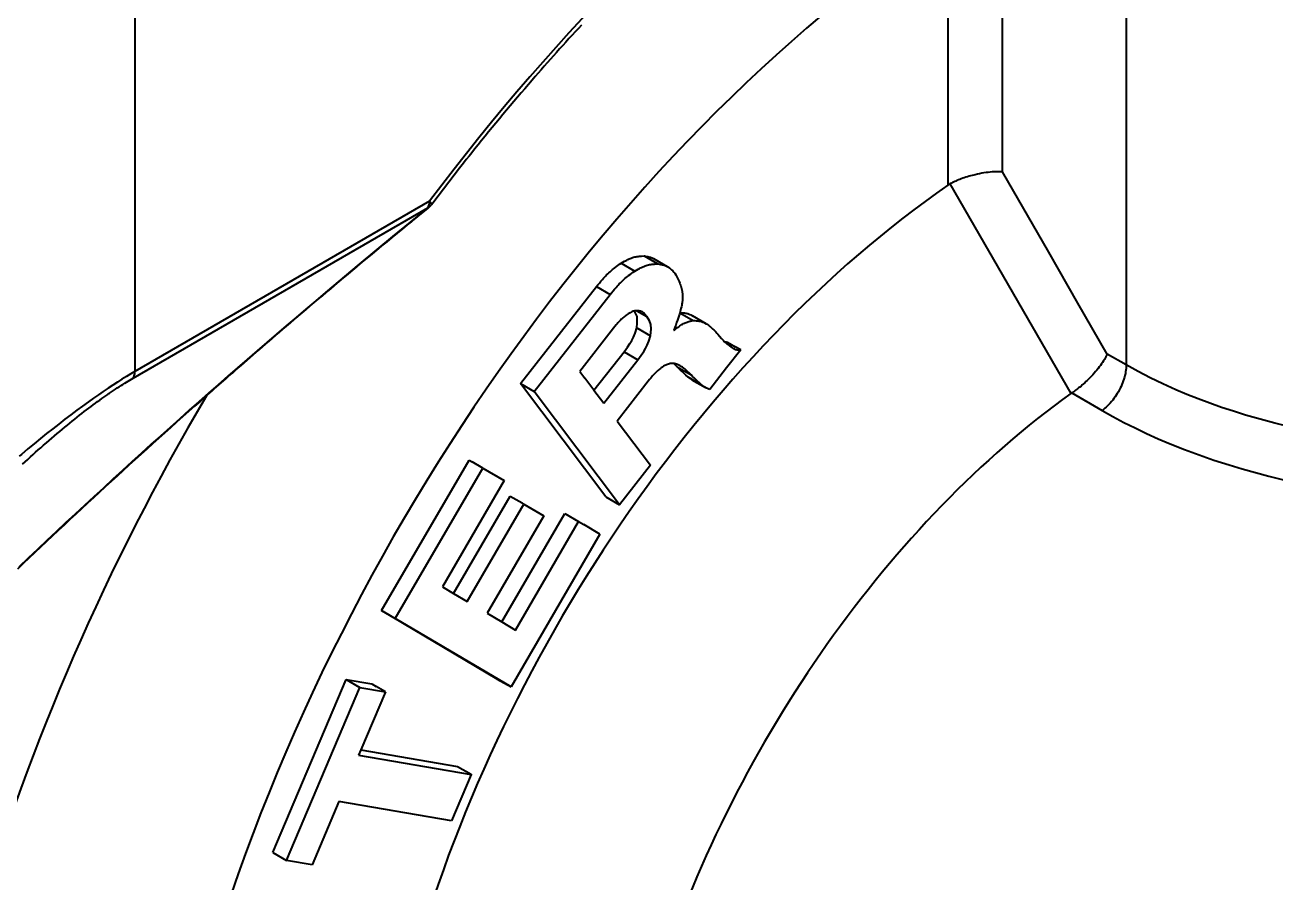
# Model space of a CAD drawing. Header units: millimetres. Extents: x 15 to 415, y 5 to 292.
# Drawn here: x 313.12 to 321.17, y 113.82 to 119.35 of the extents above; entities that cross this region are included whole.
import ezdxf

# ---------------------------------------------------------------- set-up
doc = ezdxf.new("R2010")
doc.units = ezdxf.units.MM
doc.layers.add('Geometries', color=7, linetype='Continuous')

msp = doc.modelspace()

# ---------------------------------------------------------------- linework, layer by layer
at = {"layer": 'Geometries', "linetype": 'Continuous', "lineweight": 40}
for p, q in [((313.8249, 124.3158), (313.8249, 117.1166)), ((320.2132, 121.0637), (320.2132, 117.1576)), ((319.4167, 118.4005), (319.4167, 120.101)), ((319.0632, 120.0163), (319.0632, 118.3156)), ((319.0757, 118.3232), (319.8558, 116.9734)), ((313.8132, 117.0725), (315.7122, 118.1689)), ((315.724, 118.213), (313.8249, 117.1166)), ((315.7141, 118.1669), (315.7142, 118.1668)), ((317.1058, 117.86), (317.1942, 117.8089)), ((316.9577, 117.8133), (317.0461, 117.7623)), ((317.258, 117.7906), (317.1696, 117.8417)), ((316.3095, 117.0375), (316.7986, 117.6622)), ((316.3979, 116.9865), (316.887, 117.6112)), ((316.7986, 117.6622), (316.887, 117.6112)), ((317.0591, 117.5066), (317.1232, 117.4696)), ((317.3369, 117.4946), (317.3366, 117.4936)), ((317.3366, 117.4936), (317.4232, 117.4436)), ((317.5069, 117.423), (317.4185, 117.474)), ((316.9098, 117.3956), (316.6913, 117.1165)), ((317.06, 117.3963), (317.1483, 117.3452)), ((317.2985, 117.3825), (317.3, 117.3805)), ((317.5143, 117.4186), (317.521, 117.4132)), ((317.6406, 117.3054), (317.6936, 117.2748)), ((316.7831, 116.9946), (316.9774, 117.2427)), ((316.9774, 117.2427), (317.0658, 117.1917)), ((317.729, 117.2544), (317.6381, 117.1384)), ((317.6668, 117.2724), (317.6731, 117.2687)), ((317.729, 117.2544), (317.6936, 117.2748)), ((320.2132, 117.1576), (320.091, 117.2282)), ((316.8461, 116.911), (317.0658, 117.1917)), ((317.3202, 117.145), (317.4086, 117.094)), ((317.6381, 117.1384), (317.5295, 116.9997)), ((316.6913, 117.1165), (316.725, 117.0717)), ((316.7831, 116.9946), (316.725, 117.0717)), ((317.133, 117.0529), (316.9323, 116.7965)), ((317.3885, 117.0808), (317.4769, 117.0298)), ((317.4136, 117.0629), (317.5019, 117.0118)), ((316.3095, 117.0375), (316.3979, 116.9865)), ((316.8593, 116.3076), (316.3095, 117.0375)), ((316.9477, 116.2565), (316.3979, 116.9865)), ((316.7831, 116.9946), (316.8461, 116.911)), ((319.8617, 116.9775), (319.8558, 116.9734)), ((319.8617, 116.9775), (320.057, 116.8647)), ((316.9323, 116.7965), (317.1471, 116.5113)), ((315.4145, 115.5753), (315.9785, 116.5451)), ((315.5029, 115.5243), (316.0669, 116.494)), ((315.9785, 116.5451), (315.9982, 116.5337)), ((316.0669, 116.494), (315.9982, 116.5337)), ((316.0669, 116.494), (316.2048, 116.4127)), ((317.1471, 116.5113), (316.9477, 116.2565)), ((316.2048, 116.4127), (315.8066, 115.728)), ((315.8785, 115.6856), (316.2435, 116.3131)), ((315.9664, 115.6337), (316.3319, 116.262)), ((316.2435, 116.3131), (316.3198, 116.269)), ((316.3319, 116.262), (316.3198, 116.269)), ((316.3319, 116.262), (316.4593, 116.1868)), ((316.8593, 116.3076), (316.9477, 116.2565)), ((316.4593, 116.1868), (316.0939, 115.5585)), ((316.1888, 115.5025), (316.5949, 116.2008)), ((316.5949, 116.2008), (316.6833, 116.1497)), ((316.2767, 115.4506), (316.6833, 116.1497)), ((316.6833, 116.1497), (316.7178, 116.1294)), ((316.8212, 116.0684), (316.7178, 116.1294)), ((316.8212, 116.0684), (316.2487, 115.0841)), ((315.8066, 115.728), (315.8785, 115.6856)), ((315.8785, 115.6856), (315.9664, 115.6337)), ((316.1603, 115.1351), (315.4145, 115.5753)), ((315.4145, 115.5753), (315.5029, 115.5243)), ((316.2487, 115.0841), (315.5029, 115.5243)), ((316.0939, 115.5585), (316.1888, 115.5025)), ((316.1888, 115.5025), (316.2767, 115.4506)), ((314.7143, 114.0169), (315.1869, 115.1318)), ((315.1869, 115.1318), (315.3514, 115.1037)), ((315.1869, 115.1318), (315.2753, 115.0808)), ((316.1603, 115.1351), (316.2487, 115.0841)), ((314.8026, 113.9658), (315.2753, 115.0808)), ((315.2753, 115.0808), (315.4398, 115.0527)), ((315.4398, 115.0527), (315.2811, 114.6783)), ((315.3514, 115.1037), (315.3792, 115.0877)), ((315.4398, 115.0527), (315.3792, 115.0877)), ((315.2811, 114.6783), (315.2669, 114.6448)), ((315.2669, 114.6448), (315.9925, 114.5207)), ((315.2811, 114.6783), (315.9041, 114.5718)), ((315.9041, 114.5718), (315.9911, 114.5215)), ((315.9925, 114.5207), (315.8656, 114.2215)), ((315.9911, 114.5215), (315.9925, 114.5207)), ((315.1401, 114.3456), (314.9672, 113.9377)), ((315.8656, 114.2215), (315.1401, 114.3456)), ((314.7143, 114.0169), (314.8026, 113.9658)), ((314.9672, 113.9377), (314.8026, 113.9658))]:
    msp.add_line(p, q, dxfattribs=at)
at = {"layer": 'Geometries', "linetype": 'Continuous', "lineweight": 40, "flags": 128}
for points in [[(319.2399, 118.3832), (319.23, 118.3808), (319.22, 118.3783), (319.2101, 118.3756), (319.2001, 118.3728), (319.1899, 118.3698), (319.1798, 118.3666), (319.1697, 118.3633), (319.1598, 118.3599), (319.1502, 118.3565), (319.1408, 118.3529), (319.1314, 118.3492), (319.1223, 118.3454), (319.1149, 118.3422), (319.1076, 118.3389), (319.1005, 118.3356), (319.0935, 118.3323), (319.0867, 118.3289), (319.0811, 118.3261), (319.0757, 118.3232)], [(319.4167, 118.4005), (319.4066, 118.4013), (319.396, 118.4019), (319.3849, 118.4021), (319.3734, 118.4019), (319.3614, 118.4015), (319.349, 118.4007), (319.3362, 118.3996), (319.3232, 118.3982), (319.3098, 118.3965), (319.2962, 118.3945), (319.2823, 118.3921), (319.2683, 118.3894), (319.2542, 118.3865), (319.2399, 118.3832)], [(320.091, 117.2282), (319.9022, 117.5565), (319.7135, 117.8847), (319.4167, 118.4005)], [(319.0757, 118.3232), (319.0693, 118.3195), (319.0632, 118.3156)], [(315.7122, 118.1689), (315.4857, 117.9842), (315.3839, 117.9004)], [(315.607, 118.0798), (315.6147, 118.086), (315.6475, 118.1128), (315.6807, 118.1397), (315.7142, 118.1669)], [(315.7122, 118.1689), (315.7131, 118.1679), (315.7137, 118.1672), (315.7141, 118.1669)], [(315.3974, 117.9079), (315.4172, 117.9242), (315.4498, 117.9511), (315.4828, 117.9782), (315.5162, 118.0056), (315.55, 118.0332), (315.5822, 118.0595), (315.607, 118.0798)], [(315.3839, 117.9004), (315.2581, 117.7962), (315.0537, 117.625)], [(315.2555, 117.7902), (315.2595, 117.7936), (315.2903, 117.8192), (315.3215, 117.845), (315.353, 117.8712), (315.3849, 117.8975), (315.3974, 117.9079)], [(316.9577, 117.8133), (316.9688, 117.8194), (316.9798, 117.8255), (316.9872, 117.8294), (316.9946, 117.8332), (317.0019, 117.8368), (317.0093, 117.8403), (317.0166, 117.8435), (317.0239, 117.8464), (317.0312, 117.849), (317.0384, 117.8513), (317.0458, 117.8532), (317.053, 117.8548), (317.0602, 117.8561), (317.0673, 117.8571), (317.0744, 117.8579), (317.0823, 117.8586), (317.0902, 117.8592), (317.1058, 117.86)], [(317.1058, 117.86), (317.1151, 117.8584), (317.1243, 117.8567), (317.1304, 117.8555), (317.1365, 117.8541), (317.1424, 117.8526), (317.1476, 117.8511), (317.1526, 117.8494), (317.1576, 117.8475), (317.1625, 117.8454), (317.1672, 117.843), (317.1696, 117.8417)], [(315.0676, 117.6329), (315.0866, 117.6489), (315.1139, 117.6718), (315.1415, 117.695), (315.1695, 117.7184), (315.1991, 117.7432), (315.2291, 117.7683), (315.2555, 117.7902)], [(316.7986, 117.6622), (316.8083, 117.6739), (316.8181, 117.6855), (316.8279, 117.6971), (316.8378, 117.7085), (316.8444, 117.716), (316.8512, 117.7233), (316.8579, 117.7306), (316.8648, 117.7377), (316.8718, 117.7446), (316.8789, 117.7513), (316.8865, 117.7583), (316.8943, 117.765), (316.9021, 117.7715), (316.9099, 117.7778), (316.9178, 117.784), (316.9277, 117.7915), (316.9377, 117.7989), (316.9477, 117.8061), (316.9577, 117.8133)], [(317.0461, 117.7623), (317.0572, 117.7684), (317.0682, 117.7745), (317.0756, 117.7784), (317.0829, 117.7822), (317.0903, 117.7858), (317.0977, 117.7892), (317.105, 117.7924), (317.1123, 117.7954), (317.1196, 117.798), (317.1268, 117.8002), (317.1341, 117.8022), (317.1414, 117.8038), (317.1486, 117.8051), (317.1557, 117.8061), (317.1628, 117.8069), (317.1707, 117.8076), (317.1785, 117.8081), (317.1942, 117.8089)], [(317.1942, 117.8089), (317.2034, 117.8074), (317.2127, 117.8057), (317.2188, 117.8045), (317.2248, 117.8031), (317.2308, 117.8016), (317.236, 117.8001), (317.241, 117.7984), (317.246, 117.7965), (317.2508, 117.7944), (317.2556, 117.792), (317.258, 117.7906)], [(317.258, 117.7906), (317.2602, 117.7893), (317.2651, 117.7861), (317.2698, 117.7827), (317.2744, 117.779), (317.2789, 117.775), (317.2833, 117.771), (317.2904, 117.7638), (317.2973, 117.7564), (317.3042, 117.7489)], [(316.887, 117.6112), (316.8967, 117.6229), (316.9064, 117.6345), (316.9163, 117.6461), (316.9262, 117.6575), (316.9328, 117.6649), (316.9395, 117.6723), (316.9463, 117.6795), (316.9532, 117.6866), (316.9602, 117.6936), (316.9672, 117.7003), (316.9749, 117.7072), (316.9827, 117.714), (316.9905, 117.7205), (316.9983, 117.7268), (317.0062, 117.7329), (317.0161, 117.7405), (317.0261, 117.7478), (317.0361, 117.7551), (317.0461, 117.7623)], [(317.3042, 117.7489), (317.3105, 117.7372), (317.3168, 117.7254), (317.3229, 117.7134), (317.3273, 117.7043), (317.3316, 117.695), (317.3357, 117.6854), (317.3395, 117.6756), (317.3424, 117.6674), (317.3451, 117.659), (317.3475, 117.6503), (317.3496, 117.6413), (317.3511, 117.6338), (317.3524, 117.6261), (317.3533, 117.6182), (317.354, 117.6101), (317.3544, 117.6017), (317.3545, 117.5948), (317.3543, 117.5877), (317.3539, 117.5805), (317.3533, 117.5732), (317.3528, 117.5685)], [(314.9287, 117.5155), (314.9289, 117.5157), (314.9554, 117.5381), (314.9809, 117.5597), (315.0068, 117.5816), (315.0331, 117.6038), (315.0597, 117.6262), (315.0676, 117.6329)], [(317.3528, 117.5685), (317.3525, 117.5658), (317.3515, 117.5584), (317.3502, 117.5508), (317.3489, 117.5432), (317.3466, 117.5322), (317.344, 117.5212), (317.3412, 117.5101), (317.3391, 117.5024)], [(314.453, 117.1058), (314.4572, 117.1095), (314.4731, 117.1234), (314.4912, 117.1391), (314.5096, 117.1552), (314.5283, 117.1715), (314.5474, 117.188), (314.5668, 117.2049), (314.5865, 117.222), (314.6066, 117.2394), (314.627, 117.257), (314.6478, 117.2749), (314.6688, 117.2931), (314.6903, 117.3116), (314.712, 117.3303), (314.7341, 117.3493), (314.7565, 117.3685), (314.7793, 117.388), (314.8024, 117.4078), (314.827, 117.4288), (314.8519, 117.4501), (314.8742, 117.4691)], [(314.8742, 117.4691), (314.8772, 117.4717), (314.9029, 117.4935), (314.9287, 117.5155)], [(317.0302, 117.5022), (317.0228, 117.498), (317.0154, 117.4938), (317.0081, 117.4894), (317.0025, 117.486), (316.997, 117.4825), (316.9914, 117.4788), (316.9859, 117.4749), (316.9805, 117.4708), (316.975, 117.4664), (316.9696, 117.4618), (316.9643, 117.457), (316.9589, 117.4518), (316.9535, 117.4464), (316.9483, 117.4408), (316.9431, 117.4351), (316.9374, 117.4288), (316.9318, 117.4223), (316.9263, 117.4157), (316.918, 117.4057), (316.9098, 117.3956)], [(317.044, 117.5053), (317.0426, 117.505), (317.0364, 117.5038), (317.0302, 117.5022)], [(317.0591, 117.5067), (317.0545, 117.5065), (317.0486, 117.5059), (317.044, 117.5053)], [(317.06, 117.3963), (317.0624, 117.4275), (317.0626, 117.4518), (317.0605, 117.4694), (317.0518, 117.4923), (317.0451, 117.5046)], [(317.0957, 117.4977), (317.0928, 117.4993), (317.088, 117.5015), (317.083, 117.5033), (317.0778, 117.5048), (317.0723, 117.5058), (317.0665, 117.5065), (317.0606, 117.5067), (317.0591, 117.5067)], [(317.1201, 117.4745), (317.1178, 117.4776), (317.1149, 117.4814), (317.1118, 117.4849), (317.1084, 117.4882), (317.1049, 117.4913), (317.1013, 117.4942), (317.0974, 117.4967), (317.0957, 117.4977)], [(317.1232, 117.4696), (317.1206, 117.4737), (317.1201, 117.4745)], [(317.1483, 117.3452), (317.1512, 117.3897), (317.1489, 117.4184), (317.14, 117.4414), (317.1232, 117.4696)], [(317.3366, 117.4936), (317.334, 117.4847), (317.33, 117.472), (317.3258, 117.4593), (317.3215, 117.4466), (317.3159, 117.4306), (317.3102, 117.4146), (317.3043, 117.3985), (317.2985, 117.3825)], [(317.3, 117.3805), (317.3108, 117.3894), (317.3217, 117.3981), (317.329, 117.4037), (317.3363, 117.4091), (317.3436, 117.4143), (317.3491, 117.4179), (317.3547, 117.4213), (317.3602, 117.4245), (317.3658, 117.4273), (317.3714, 117.4299), (317.3771, 117.4322), (317.3827, 117.4342), (317.3883, 117.4359), (317.3942, 117.4376), (317.4, 117.439), (317.4058, 117.4403), (317.4146, 117.442), (317.4232, 117.4436)], [(317.3391, 117.5024), (317.3377, 117.4974), (317.3369, 117.4946)], [(317.3369, 117.4946), (317.3446, 117.4943), (317.3543, 117.4939), (317.3608, 117.4934), (317.3671, 117.4927), (317.3734, 117.4918), (317.3781, 117.4909), (317.3829, 117.4898), (317.3875, 117.4885), (317.392, 117.487), (317.3964, 117.4852), (317.4008, 117.4833), (317.4072, 117.4802), (317.4135, 117.4768), (317.4185, 117.474)], [(317.4232, 117.4436), (317.433, 117.4433), (317.4427, 117.4428), (317.4491, 117.4424), (317.4555, 117.4417), (317.4617, 117.4408), (317.4665, 117.4399), (317.4712, 117.4388), (317.4758, 117.4375), (317.4804, 117.4359), (317.4848, 117.4342), (317.4892, 117.4323), (317.4956, 117.4291), (317.5016, 117.4259)], [(316.9774, 117.2427), (316.9987, 117.2718), (317.0152, 117.296), (317.027, 117.3155), (317.0369, 117.3358), (317.0479, 117.3627), (317.06, 117.3963)], [(317.5016, 117.4259), (317.5019, 117.4258), (317.5069, 117.423)], [(317.5069, 117.423), (317.5082, 117.4222), (317.5143, 117.4186)], [(317.521, 117.4132), (317.5284, 117.407), (317.5288, 117.4068)], [(317.5288, 117.4068), (317.5354, 117.4012), (317.5423, 117.3952), (317.5489, 117.3892), (317.5555, 117.383), (317.5618, 117.3766), (317.5681, 117.3701), (317.5743, 117.3634), (317.5804, 117.3566), (317.5925, 117.3429)], [(317.0658, 117.1917), (317.0872, 117.221), (317.1037, 117.2452), (317.1153, 117.2645), (317.1253, 117.285), (317.1363, 117.3119), (317.1483, 117.3452)], [(317.5925, 117.3429), (317.6048, 117.3288), (317.6111, 117.3219), (317.6174, 117.3151), (317.6232, 117.3092), (317.6263, 117.3061)], [(317.6263, 117.3061), (317.6291, 117.3034), (317.6351, 117.2979), (317.6413, 117.2925), (317.6476, 117.2873), (317.6539, 117.2823), (317.6668, 117.2724)], [(317.6263, 117.3061), (317.6291, 117.3059), (317.6348, 117.3056), (317.6406, 117.3054)], [(317.6731, 117.2687), (317.6738, 117.2683), (317.6808, 117.2644), (317.6844, 117.2627), (317.6881, 117.261), (317.6919, 117.2595), (317.6957, 117.2582), (317.701, 117.2569), (317.7063, 117.256), (317.7119, 117.2553), (317.7175, 117.2549), (317.7232, 117.2546), (317.729, 117.2544)], [(320.091, 117.2282), (320.087, 117.2197), (320.0825, 117.211), (320.0776, 117.2021), (320.0722, 117.193), (320.0664, 117.1836), (320.0602, 117.1741), (320.0536, 117.1645), (320.0466, 117.1547), (320.0392, 117.1449), (320.0315, 117.135), (320.0234, 117.125), (320.015, 117.115), (320.0064, 117.105), (319.9974, 117.095)], [(317.2388, 117.1539), (317.2315, 117.1489), (317.2242, 117.1439), (317.2169, 117.1387), (317.2114, 117.1346), (317.2059, 117.1304), (317.2004, 117.1261), (317.195, 117.1216), (317.1903, 117.1174), (317.1888, 117.1161)], [(317.2984, 117.1668), (317.2952, 117.1672), (317.2904, 117.1675), (317.2855, 117.1675), (317.2805, 117.1671), (317.2752, 117.1662), (317.2698, 117.165), (317.2643, 117.1634), (317.258, 117.1613), (317.2516, 117.159), (317.2452, 117.1565), (317.2388, 117.1539)], [(317.3202, 117.145), (317.3138, 117.1516), (317.3073, 117.1582), (317.3007, 117.1646), (317.2984, 117.1668)], [(317.3221, 117.1609), (317.3155, 117.1629), (317.3089, 117.1647), (317.3044, 117.1657), (317.2999, 117.1666), (317.2984, 117.1668)], [(317.3885, 117.0808), (317.3748, 117.0929), (317.3612, 117.1052), (317.3508, 117.1149), (317.3406, 117.1248), (317.3304, 117.1349), (317.3202, 117.145)], [(317.3387, 117.1516), (317.338, 117.152), (317.3301, 117.1565), (317.3221, 117.1609)], [(317.4086, 117.094), (317.4022, 117.1006), (317.3957, 117.1072), (317.3891, 117.1136), (317.3824, 117.1199), (317.3755, 117.126), (317.3685, 117.1319), (317.3612, 117.1374), (317.3536, 117.1425), (317.3459, 117.1474), (317.3387, 117.1516)], [(320.2132, 117.1576), (320.213, 117.1469), (320.2122, 117.1359), (320.2111, 117.1247), (320.2094, 117.1133), (320.2073, 117.1018), (320.2047, 117.0901), (320.2016, 117.0784), (320.1982, 117.0666), (320.1942, 117.0547), (320.1899, 117.0429), (320.1851, 117.031), (320.18, 117.0193), (320.1744, 117.0077), (320.1685, 116.9961)], [(321.8813, 116.6479), (321.7937, 116.6603), (321.7067, 116.6736), (321.6204, 116.6879), (321.5347, 116.7033), (321.4499, 116.7198), (321.3659, 116.7373), (321.268, 116.7594), (321.1714, 116.7831), (321.0762, 116.8084), (320.9825, 116.8353), (320.9042, 116.8594), (320.8271, 116.8847), (320.7513, 116.9112), (320.6767, 116.9389), (320.6035, 116.9679), (320.5317, 116.9981), (320.4489, 117.0353), (320.3682, 117.0743), (320.2896, 117.1151), (320.2132, 117.1576)], [(313.8249, 117.1166), (313.7977, 117.1006), (313.7698, 117.0838), (313.7413, 117.0662), (313.7121, 117.0477), (313.6823, 117.0284), (313.652, 117.0083), (313.621, 116.9874), (313.5896, 116.9658), (313.5576, 116.9433), (313.525, 116.9202), (313.488, 116.8933), (313.4504, 116.8656), (313.4123, 116.837), (313.3736, 116.8076), (313.3345, 116.7773), (313.2956, 116.7467), (313.2563, 116.7155), (313.2166, 116.6834), (313.1765, 116.6507), (313.1354, 116.6167), (313.094, 116.582), (313.0792, 116.5695)], [(313.6537, 116.9707), (313.6623, 116.9766), (313.6744, 116.9849), (313.6863, 116.993), (313.6989, 117.0014), (313.7113, 117.0095), (313.7236, 117.0175), (313.7357, 117.0253), (313.7477, 117.0329), (313.7595, 117.0403), (313.7705, 117.0471), (313.7814, 117.0537), (313.7921, 117.0601), (313.8027, 117.0664), (313.8132, 117.0725)], [(313.8132, 117.0725), (313.8156, 117.0763), (313.8178, 117.0805), (313.8197, 117.0849), (313.8213, 117.0897), (313.8226, 117.0947), (313.8236, 117.0998), (313.8243, 117.1052), (313.8248, 117.1108), (313.8249, 117.1166)], [(314.2865, 116.9597), (314.2929, 116.9653), (314.3079, 116.9786), (314.3219, 116.9909), (314.3362, 117.0034), (314.3507, 117.0162), (314.3656, 117.0293), (314.3808, 117.0426), (314.3962, 117.0561), (314.4111, 117.0691), (314.4262, 117.0824), (314.4416, 117.0958), (314.453, 117.1058)], [(317.1705, 117.0976), (317.1671, 117.0938), (317.1613, 117.0872), (317.1556, 117.0805), (317.1499, 117.0737), (317.1414, 117.0633), (317.133, 117.0529)], [(317.1888, 117.1161), (317.1856, 117.113), (317.1809, 117.1084), (317.1763, 117.1037), (317.1717, 117.0988), (317.1705, 117.0976)], [(317.4136, 117.0629), (317.4132, 117.0631), (317.4089, 117.0657), (317.4047, 117.0685), (317.4006, 117.0715), (317.3945, 117.0761), (317.3885, 117.0808)], [(317.4769, 117.0298), (317.4632, 117.0419), (317.4496, 117.0541), (317.4392, 117.0639), (317.4289, 117.0738), (317.4188, 117.0839), (317.4086, 117.094)], [(319.9974, 117.095), (319.9904, 117.0875), (319.9833, 117.08), (319.9761, 117.0725), (319.9688, 117.0651), (319.9612, 117.0576), (319.9534, 117.0502), (319.9456, 117.0429), (319.9376, 117.0358), (319.9299, 117.0289), (319.922, 117.0222), (319.9141, 117.0157), (319.9062, 117.0094), (319.8996, 117.0043), (319.8931, 116.9994), (319.8866, 116.9946), (319.88, 116.9899), (319.8736, 116.9854), (319.8676, 116.9814), (319.8617, 116.9775)], [(313.3054, 116.7001), (313.3073, 116.7017), (313.3248, 116.7164), (313.3411, 116.7302), (313.3574, 116.7438), (313.3736, 116.7572), (313.3896, 116.7704), (313.4056, 116.7834), (313.4215, 116.7962), (313.4372, 116.8088), (313.4529, 116.8213), (313.4684, 116.8335), (313.4838, 116.8456), (313.4988, 116.8572), (313.5137, 116.8687), (313.5285, 116.8799), (313.5432, 116.8909), (313.5571, 116.9014), (313.571, 116.9117), (313.5848, 116.9217), (313.5984, 116.9316), (313.6119, 116.9413), (313.6252, 116.9508), (313.6377, 116.9596), (313.65, 116.9682), (313.6537, 116.9707)], [(317.5019, 117.0118), (317.5016, 117.0121), (317.4973, 117.0147), (317.4931, 117.0175), (317.489, 117.0204), (317.4829, 117.0251), (317.4769, 117.0298)], [(317.5295, 116.9997), (317.5223, 117.0024), (317.5153, 117.0053), (317.5083, 117.0085), (317.5049, 117.0102), (317.5019, 117.0118)], [(320.1685, 116.9961), (320.1622, 116.9848), (320.1556, 116.9736), (320.1487, 116.9627), (320.1414, 116.952), (320.1339, 116.9416), (320.1261, 116.9315), (320.1181, 116.9217), (320.1099, 116.9123), (320.1014, 116.9032), (320.0928, 116.8946), (320.084, 116.8864), (320.0751, 116.8787), (320.0661, 116.8715), (320.057, 116.8647)], [(320.057, 116.8647), (320.1262, 116.8259), (320.1971, 116.7882), (320.2696, 116.7519), (320.3436, 116.7168), (320.4191, 116.683), (320.496, 116.6505), (320.5884, 116.6138), (320.6827, 116.5788), (320.7786, 116.5456), (320.8762, 116.5142), (320.9602, 116.4889), (321.0453, 116.4648), (321.1314, 116.4419), (321.2184, 116.4202), (321.3064, 116.3997), (321.3951, 116.3804), (321.4796, 116.3632), (321.5646, 116.347), (321.6503, 116.3317), (321.7366, 116.3174), (321.8234, 116.304)], [(313.1006, 116.5184), (313.1178, 116.5342), (313.1349, 116.5498), (313.152, 116.5654), (313.1688, 116.5805), (313.1855, 116.5955), (313.2022, 116.6103), (313.2188, 116.625), (313.2366, 116.6407), (313.2544, 116.6562), (313.2721, 116.6715), (313.2898, 116.6867), (313.3054, 116.7001)]]:
    msp.add_lwpolyline(points, dxfattribs=at)
at = {"layer": 'Geometries', "linetype": 'Continuous', "lineweight": 40}
for centre, radius, start, end in [((327.0204, 109.7654), 14.0805, 137.11736, 139.05969), ((327.4415, 109.4005), 14.6376, 139.06108, 141.32766), ((327.7929, 109.1183), 15.0882, 141.32454, 143.04666), ((315.6356, 118.264), 0.125, 308.99743, 323.04346), ((343.3282, 84.043), 43.8999, 130.09579, 133.55928), ((342.8938, 84.52), 43.2517, 131.40772, 133.59812)]:
    msp.add_arc(centre, radius, start, end, dxfattribs=at)
for centre, major_axis, ratio, start_param, end_param in [((319.3023, 113.9325), (4.6375, 8.0324), 0.57735, 0.909088, 1.362525), ((319.4752, 113.8007), (3.9627, 6.8635), 0.57735, 0.858983, 3.160457), ((319.4752, 113.8007), (-2.925, -5.0662), 0.57735, 4.026755, 6.249506), ((315.6356, 118.264), (-0.0625, 0.1083), 0.57735, 3.405039, 3.926991), ((315.6356, 118.264), (-0.0999, 0.0752), 0.168826, 3.141579, 3.767408), ((318.7152, 114.2394), (4.5, 7.7942), 0.57735, 1.555067, 2.391508), ((320.253, 113.3516), (2.375, 4.1136), 0.57735, 0.903938, 2.934552)]:
    msp.add_ellipse(centre, major_axis=major_axis, ratio=ratio, start_param=start_param, end_param=end_param, dxfattribs=at)

doc.saveas('drawing.dxf')
